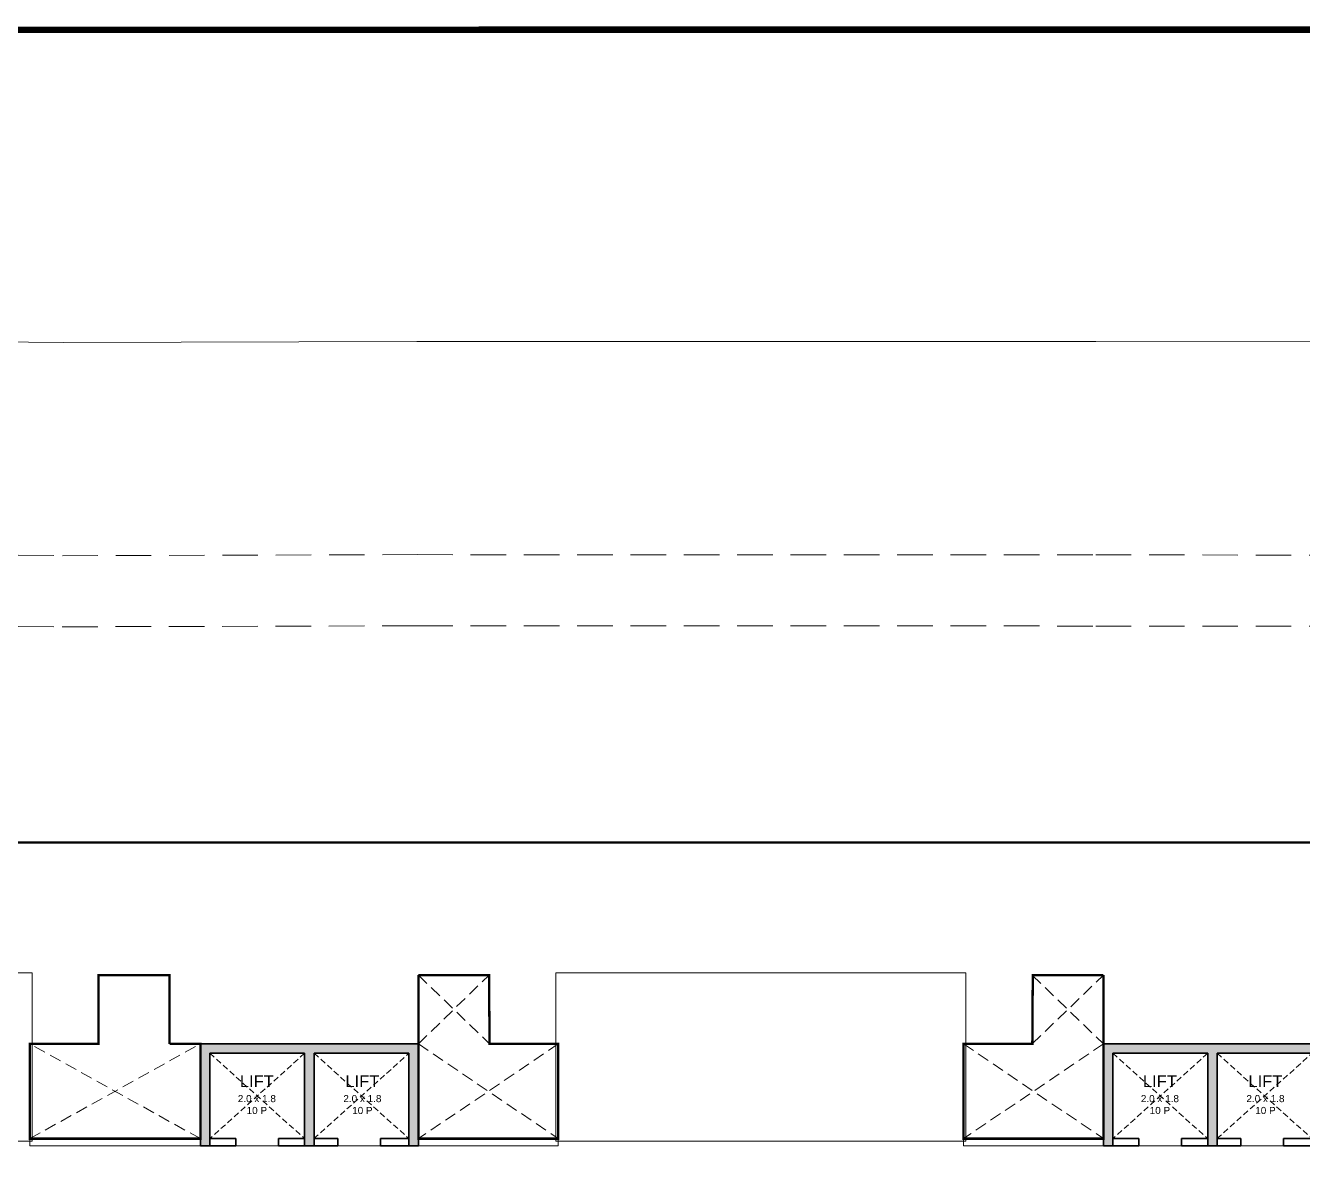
# Model space of a CAD drawing. Header units: inches. Extents: x 27644242 to 29761523, y -859349 to 216979.
# Drawn here: x 29162620 to 29189557, y -554979 to -530912 of the extents above; entities that cross this region are included whole.
import ezdxf

# ---------------------------------------------------------------- set-up
doc = ezdxf.new("R2010")
doc.units = ezdxf.units.IN
doc.header["$MEASUREMENT"] = 0
for name, pattern in [('01-Xref Col Podium Lvl-1$0$HIDDEN', [0.375, 0.25, -0.125]), ('DASHED2', [0.375, 0.25, -0.125]), ('HIDDEN', [0.375, 0.25, -0.125])]:
    doc.linetypes.add(name, pattern=pattern)
doc.layers.get('Defpoints').update_dxf_attribs({"color": 8})
for name, color, linetype, lineweight in [('AHC-A-COLUMN', 210, 'Continuous', 30), ('AHC-A-DUCT', 14, 'HIDDEN', 5), ('Columns', 1, 'Continuous', 25), ('ELEVATION', 40, 'Continuous', 13), ('FURN', 250, 'Continuous', 0), ('RVA Site Boundary', 17, 'Continuous', 15), ('WALL', 7, 'Continuous', 20)]:
    doc.layers.add(name, color=color, linetype=linetype, lineweight=lineweight)
doc.layers.add('text', color=7, linetype='Continuous')
doc.styles.add('AMITS', font='arial.ttf')

# ---------------------------------------------------------------- blocks, each defined once
blk = doc.blocks.new('FFFF')
at = {"layer": 'Columns', "ltscale": 500, "transparency": 33554610}
h = blk.add_hatch(color=256, dxfattribs=at)
h.dxf.hatch_style = 1
h.paths.add_polyline_path([(27448525.24615743, -46437.56585687399), (27450525.24615743, -46437.56585687399), (27450525.24615743, -48237.56585687399), (27450525.24615743, -48387.56585687399), (27450725.24615743, -48387.56585687399), (27450725.24615743, -46237.56585687399), (27446125.24615743, -46237.56585687399), (27446125.24615743, -48387.56585687399), (27446325.24615743, -48387.56585687399), (27446325.24615743, -48237.56585687399), (27446325.24615743, -46437.56585687399), (27448325.24615743, -46437.56585687399), (27448325.24615743, -48237.56585687399), (27448325.24615743, -48387.56585687399), (27448525.24615743, -48387.56585687399), (27448525.24615743, -48237.56585687399), (27448519.53533646, -48237.56585687399), (27448525.24615743, -48232.44075227244)])
at = {"color": 8, "ltscale": 500}
for p, q in [((27446325.24615743, -46437.56585687399), (27448325.24615743, -48237.56585687399)), ((27448325.24615743, -46437.56585687399), (27446325.24615743, -48237.56585687399)), ((27448519.53533646, -48237.56585687399), (27450525.24615743, -46437.56585687399)), ((27448525.24615743, -46437.56585687399), (27450525.24615743, -48237.56585687399))]:
    blk.add_line(p, q, dxfattribs=at)
at = {"layer": 'AHC-A-COLUMN', "ltscale": 500}
for p, q in [((27446125.24615743, -48387.56585687399), (27446125.24615743, -46237.56585687399)), ((27446125.24615743, -46237.56585687399), (27450725.24615743, -46237.56585687399)), ((27450725.24615743, -48387.56585687399), (27450725.24615743, -46237.56585687399)), ((27446325.24615743, -46437.56585687399), (27448325.24615743, -46437.56585687399)), ((27446325.24615743, -48387.56585687399), (27446325.24615743, -46437.56585687399)), ((27448325.24615743, -48387.56585687399), (27448325.24615743, -46437.56585687399)), ((27450525.24615743, -46437.56585687399), (27448525.24615743, -46437.56585687399)), ((27448525.24615743, -48387.56585687399), (27448525.24615743, -46437.56585687399)), ((27450525.24615743, -48387.56585687399), (27450525.24615743, -46437.56585687399)), ((27446125.24615743, -48387.56585687399), (27446875.24615743, -48387.56585687399)), ((27446325.24615743, -48237.56585687399), (27446875.24615743, -48237.56585687399)), ((27446875.24615743, -48237.56585687399), (27446875.24615743, -48387.56585687399)), ((27447775.24615743, -48237.56585687399), (27447775.24615743, -48387.56585687399)), ((27447775.24615743, -48237.56585687399), (27448325.24615743, -48237.56585687399)), ((27447775.24615743, -48387.56585687399), (27449025.24615743, -48387.56585687399)), ((27448519.53533646, -48237.56585687399), (27449025.24615743, -48237.56585687399)), ((27449025.24615743, -48237.56585687399), (27449025.24615743, -48387.56585687399)), ((27449925.24615743, -48237.56585687399), (27449925.24615743, -48387.56585687399)), ((27449925.24615743, -48237.56585687399), (27450525.24615743, -48237.56585687399)), ((27449925.24615743, -48387.56585687399), (27450725.24615743, -48387.56585687399))]:
    blk.add_line(p, q, dxfattribs=at)
at = {"layer": 'FURN', "ltscale": 500}
blk.add_line((27446875.24615743, -48387.56585687399), (27449925.24615743, -48387.56585687399), dxfattribs=at)
at = {"layer": 'text', "ltscale": 100, "char_height": 300, "width": 1823.982881505042, "attachment_point": 1, "style": 'AMITS'}
for insert in [(27446404.42097889, -46901.19155707996), (27448631.11521077, -46901.19155707996)]:
    blk.add_mtext('\\pxqc;{\\H0.833333x;LIFT\\P\\H0.6x;2.0 x 1.8\\P10 P}', dxfattribs=dict(at, insert=insert))

msp = doc.modelspace()

# ---------------------------------------------------------------- linework, layer by layer
at = {"layer": 'AHC-A-DUCT', "linetype": 'DASHED2', "ltscale": 1000}
for p, q in [((29170907.74626887, -552392.7088163901), (29172397.99728431, -550942.746703453)), ((29170908.03969059, -550942.746703453), (29172407.59336054, -552392.7467002344)), ((29183856.16827521, -550942.746703453), (29185357.86188008, -552392.7088163901)), ((29183858.01478841, -552392.6542913847), (29185358.07903508, -550942.746703453)), ((29162707.81057427, -554392.7466700076), (29166307.74626887, -552392.7094834115)), ((29166307.74626887, -554392.7199964266), (29162707.81057427, -552392.7466716171)), ((29170907.74626887, -552392.7094834115), (29173857.80954203, -554392.7653086475)), ((29173857.80954526, -552392.7467002344), (29170907.74626887, -554392.7467002341)), ((29185357.70366675, -552392.5560533208), (29182407.79860369, -554392.7467002346)), ((29182407.79860047, -552392.7467002344), (29185357.8737817, -554392.7371332917))]:
    msp.add_line(p, q, dxfattribs=at)
at = {"layer": 'Defpoints', "linetype": 'Continuous', "const_width": 154.4264220221692}
msp.add_lwpolyline([(29240375.34761564, -530988.9174936556), (29240375.34761373, -605238.9174936258), (29131788.63102812, -605238.9174913161), (29131788.63103003, -530988.9174913533)], close=True, dxfattribs=at)
at = {"layer": 'ELEVATION', "ltscale": 500, "const_width": 50}
for points in [[(29160956.24424107, -554542.7198507881), (29146288.37938103, -554542.7198507881), (29146288.37938103, -548142.7466778893), (29216557.71538275, -548142.6024007293), (29216557.7216526, -549317.89095665), (29219832.72690463, -549317.89095665), (29219832.7268967, -548142.8909631332), (29232032.71359762, -548142.8895121929), (29232032.76388859, -554542.8910730899), (29223204.97245162, -554542.9422699846)], [(29165657.87385065, -552392.7087877729), (29165657.81006459, -550942.7466748358), (29164158.02675899, -550942.7466748358), (29164158.02675899, -552392.7466716171), (29162707.81057427, -552392.7466716171), (29162707.81057427, -554392.7466700076), (29166307.74626887, -554392.7466700076), (29166307.74626887, -552392.7094834115), (29165657.87385194, -552392.7380722986)], [(29170908.03969059, -550942.746703453), (29170907.74626887, -554392.7467002341), (29173857.80954526, -554392.7467002341), (29173857.80954526, -552392.7467002344), (29172407.59336054, -552392.7467002344), (29172397.99728431, -550942.746703453), (29170907.81005494, -550942.746703453)], [(29185357.5803608, -550942.746703453), (29185357.87378251, -554392.7467002341), (29182407.81050613, -554392.7467002341), (29182407.81050613, -552392.7467002344), (29183858.02669084, -552392.7467002344), (29183867.62276707, -550942.746703453), (29185357.80999645, -550942.746703453)]]:
    msp.add_lwpolyline(points, dxfattribs=at)
at = {"layer": 'RVA Site Boundary', "ltscale": 500}
msp.add_lwpolyline([(29191821.24421788, -568391.1808163315), (29184519.6051794, -568808.0790860787), (29176547.6047024, -569533.7379662233), (29176264.73133194, -569593.7701766855), (29175666.25402348, -569735.6444543019), (29156747.75069989, -574712.8526707095), (29155107.89753629, -575178.4490744678), (29154832.74660085, -575255.9562424578), (29153706.78018714, -575517.9137500472), (29153351.99715635, -575599.5537598011), (29149738.62754467, -576615.1071168518), (29149397.24497996, -576762.9757885301), (29149042.33217372, -575940.9911105168), (29144106.02408803, -564508.409499873), (29136655.60738688, -547413.4433705726), (29132404.36748638, -537803.6743643916), (29140221.63294621, -537701.0617905572), (29156839.55401846, -537536.3204930861), (29163410.03807287, -537595.4979163107), (29170876.804317, -537573.4775452345), (29185199.0914937, -537578.7760536758), (29209458.87821922, -537597.7519069834)], dxfattribs=at)
at = {"layer": 'RVA Site Boundary', "color": 252, "linetype": '01-Xref Col Podium Lvl-1$0$HIDDEN', "ltscale": 3000}
for points in [[(29191488.71325487, -563902.8381180576), (29184187.28717803, -564319.7242284337), (29175874.18578552, -565076.4321418892), (29175278.49641132, -565202.8510756489), (29174574.62662392, -565369.7095616976), (29155560.63143467, -570372.0404260351), (29153883.29388675, -570848.2796086239), (29153712.24541685, -570896.4621905574), (29152692.36315971, -571133.7390851978), (29152238.00920555, -571238.2916089381), (29151948.5055548, -571319.6578781), (29148234.3290047, -562717.5557021213), (29140775.90296799, -545604.2121684762), (29139276.05483869, -542213.8614933126), (29140273.4691579, -542200.7690313765), (29156841.59449146, -542036.5213825732), (29163396.40914549, -542095.5576784882), (29170882.60743449, -542073.480000028), (29185196.49914896, -542078.7754025707), (29209447.7198845, -542097.7445556162)], [(29191377.86960053, -562406.7238852995), (29184076.51451091, -562823.6059425521), (29175649.71281322, -563590.663533778), (29174949.75143778, -563739.2113753035), (29174210.75082406, -563914.3979308294), (29155164.92501292, -568925.1030111437), (29153475.09267019, -569404.8897866897), (29153338.74502219, -569443.2975065905), (29152823.9068427, -569563.0752589888), (29149610.4306436, -562120.6044362074), (29142149.33482836, -545001.1351011101), (29141568.42284037, -543688.0052500173), (29156842.27464912, -543536.5883457357), (29163391.86616969, -543595.577599214), (29170884.54180675, -543573.4808182927), (29185195.63505236, -543578.77518555), (29209444.00043931, -543597.7421051593)]]:
    msp.add_lwpolyline(points, dxfattribs=at)
at = {"layer": 'WALL', "color": 4, "ltscale": 500}
for points in [[(29154157.81011103, -554442.74671416), (29162757.81057427, -554442.74671416), (29162757.81057427, -550892.7466748358), (29154157.81011103, -550892.7466748358)], [(29173807.79814367, -554442.74671416), (29182457.79860691, -554442.74671416), (29182457.79860691, -550892.7466748358), (29173807.79814367, -550892.7466748358)]]:
    msp.add_lwpolyline(points, close=True, dxfattribs=at)
at = {"layer": 'WALL', "ltscale": 500}
for points in [[(29162707.81057749, -554542.74667323), (29166307.74626887, -554542.7199222363), (29166307.74626887, -554392.7199190139), (29162707.81057749, -554392.7466700076)], [(29170907.74626887, -554542.7094834113), (29173857.80954203, -554542.7280918247), (29173857.80954203, -554392.7653086475), (29170907.74626887, -554392.7467002341)], [(29182407.79860691, -554542.7467002379), (29185357.86188008, -554542.7467002379), (29185357.86188008, -554392.7839170607), (29182407.79860691, -554392.7839170607)]]:
    msp.add_lwpolyline(points, close=True, dxfattribs=at)

# ---------------------------------------------------------------- block references
at = {"layer": 'AHC-A-DUCT', "ltscale": 500}
for p in [(1720182.500111438, -506155.1436265375), (1739232.615722641, -506155.1429595164)]:
    msp.add_blockref('FFFF', p, dxfattribs=at)

doc.saveas('drawing.dxf')
